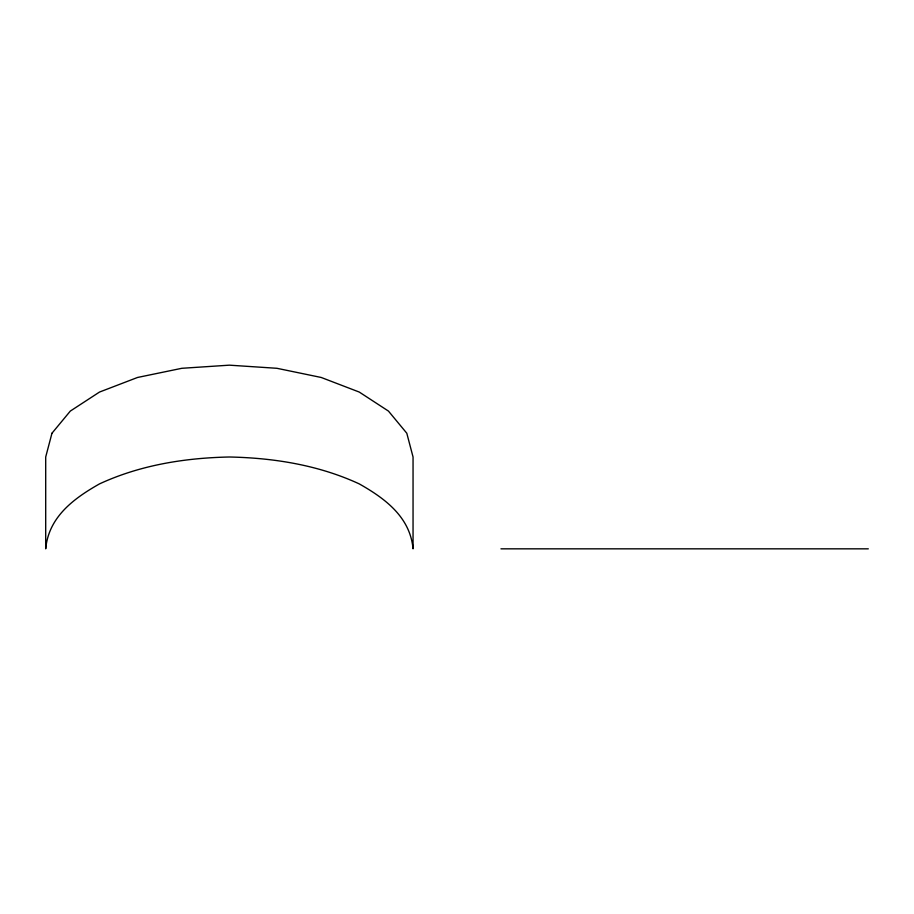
<?xml version="1.0" encoding="UTF-8"?>
<svg xmlns="http://www.w3.org/2000/svg" width="914" height="914" viewBox="0 0 914 914"><rect width="100%" height="100%" fill="white"/><g stroke="black" fill="none" stroke-linecap="round" stroke-linejoin="round"><path stroke-width="1.37" d="M500.952 548.834L868.3 548.834M51.961 433.236L45.7 457L45.7 548.834C48.613 517.016 73.703 498.473 99.5 483.894C140.173 465.077 184.834 457.914 229.38 457C273.914 457.914 318.575 465.077 359.259 483.894C385.045 498.473 410.135 517.016 413.048 548.834L413.048 457L406.799 433.236L388.45 411.083L359.259 392.06L321.214 377.471L276.919 368.296L229.38 365.166L181.84 368.296L137.534 377.471L99.5 392.06L70.309 411.083L51.961 433.236"/></g></svg>
